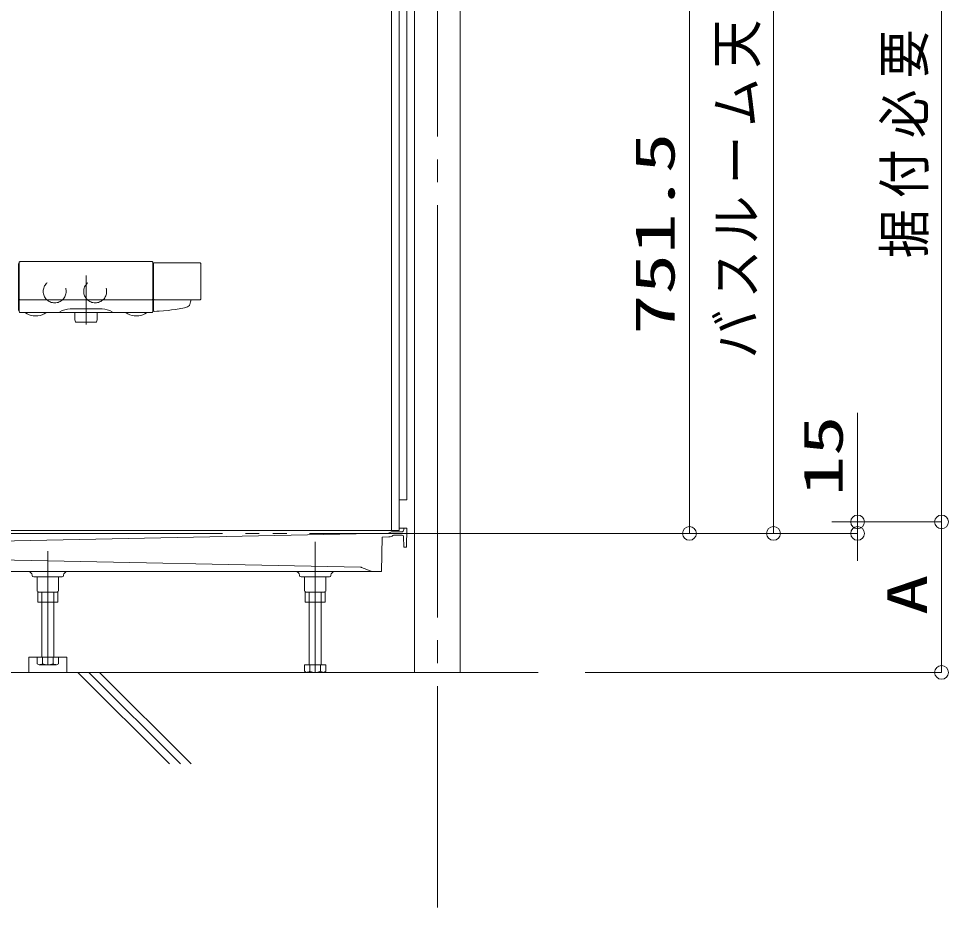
# Model space of a CAD drawing. Units: millimetres on the paper. Extents: x -305 to 305, y -152 to 152.
# Drawn here: x -210.7 to -170.12, y 7.26 to 46.07 of the extents above; entities that cross this region are included whole.
import ezdxf
from ezdxf.enums import TextEntityAlignment as Align

# ---------------------------------------------------------------- set-up
doc = ezdxf.new("R2010")
doc.units = ezdxf.units.MM
for name, pattern in [('DASHED2', [3, 2, -1]), ('LONG_CHAIN', [21, 18, -1, 1, -1]), ('LONG_DOUBLE_CHAIN', [21.8, 18, -1, 0.6, -0.6, 0.6, -1])]:
    doc.linetypes.add(name, pattern=pattern)
doc.layers.add('0-0_0', color=7, linetype='Continuous', lineweight=9)
doc.layers.add('0-1_VIEW0001', color=7, linetype='Continuous', lineweight=9)
doc.styles.add('ＭＳ ゴシック', font='')
doc.styles.get('ＭＳ ゴシック').set_extended_font_data('MS Gothic')

# ---------------------------------------------------------------- blocks, each defined once
blk = doc.blocks.new('_ORIGIN')
at = {"layer": '0-0_0'}
blk.add_line((0, 0), (-1, 0), dxfattribs=at)
blk.add_circle((0, 0), 0.5, dxfattribs=at)

msp = doc.modelspace()

# ---------------------------------------------------------------- linework, layer by layer
at = {"layer": '0-1_VIEW0001'}
for p, q in [((-193.425, 100.925), (-193.425, 17.525)), ((-191.425, 100.925), (-191.425, 17.525)), ((-191.425, 100.925), (-191.425, 17.525)), ((-170.425, 24.691), (-170.425, 99.658)), ((-194.425, 23.725), (-194.425, 89.758)), ((-194.091, 23.725), (-194.091, 89.758)), ((-193.758, 25.058), (-193.758, 89.758)), ((-177.758, 24.191), (-177.758, 89.658)), ((-181.425, 24.191), (-181.425, 48.041)), ((-210.701, 33.318), (-210.701, 35.373)), ((-210.675, 33.275), (-210.675, 35.426)), ((-204.877, 35.458), (-210.639, 35.458)), ((-204.841, 33.275), (-204.841, 35.425)), ((-204.815, 35.343), (-204.815, 33.318)), ((-202.779, 35.407), (-204.78, 35.407)), ((-202.748, 33.82), (-202.748, 35.378)), ((-210.701, 34.085), (-210.701, 34.086)), ((-210.64, 33.791), (-204.876, 33.791)), ((-204.844, 34.016), (-204.844, 34.016)), ((-204.813, 33.827), (-204.813, 33.822)), ((-204.78, 33.791), (-202.783, 33.791)), ((-203.194, 33.696), (-203.226, 33.594)), ((-207.06, 33.396), (-208.456, 33.396)), ((-204.029, 33.349), (-204.18, 33.33)), ((-204.898, 33.241), (-210.641, 33.241)), ((-210.058, 33.095), (-209.858, 33.094)), ((-208.241, 33.241), (-208.241, 32.922)), ((-208.241, 32.917), (-208.212, 32.83)), ((-207.304, 32.83), (-207.276, 32.917)), ((-207.275, 32.922), (-207.275, 33.241)), ((-205.457, 33.095), (-205.659, 33.094)), ((-204.875, 33.241), (-204.898, 33.241)), ((-207.32, 32.819), (-208.196, 32.819)), ((-174.09, 24.691), (-174.09, 25.291)), ((-193.758, 25.058), (-194.091, 25.058)), ((-174.31, 24.091), (-170.425, 24.091)), ((-174.09, 23.591), (-174.09, 24.091)), ((-173.559, 24.091), (-170.425, 24.091)), ((-226.431, 23.725), (-194.091, 23.725)), ((-195.258, 23.591), (-216.591, 23.158)), ((-194.558, 23.605), (-195.258, 23.591)), ((-194.425, 23.658), (-193.993, 23.658)), ((-193.758, 23.825), (-194.091, 23.825)), ((-193.892, 23.792), (-193.893, 23.756)), ((-193.773, 22.991), (-193.758, 23.825)), ((-187.885, 23.591), (-177.758, 23.591)), ((-185.218, 23.591), (-174.09, 23.591)), ((-194.838, 23.43), (-194.865, 21.925)), ((-194.539, 23.436), (-194.838, 23.43)), ((-194.321, 23.521), (-193.967, 23.521)), ((-193.893, 22.991), (-193.901, 23.456)), ((-170.425, 18.125), (-170.425, 23.491)), ((-193.773, 22.991), (-193.893, 22.991)), ((-174.09, 22.991), (-174.09, 22.391)), ((-195.787, 22.119), (-215.187, 22.507)), ((-211.751, 21.925), (-207.942, 21.925)), ((-210.277, 21.925), (-210.356, 21.925)), ((-208.494, 21.925), (-208.573, 21.925)), ((-208.425, 21.925), (-199.425, 21.925)), ((-199.425, 21.925), (-196.721, 21.925)), ((-198.61, 21.925), (-198.689, 21.925)), ((-196.827, 21.925), (-196.906, 21.925)), ((-196.827, 21.925), (-195.196, 21.925)), ((-195.316, 21.947), (-195.731, 22.107)), ((-195.196, 21.925), (-194.985, 21.925)), ((-194.865, 21.925), (-194.985, 21.925)), ((-210.11, 21.761), (-210.11, 21.757)), ((-210.043, 21.691), (-208.806, 21.691)), ((-209.887, 21.691), (-209.887, 21.07)), ((-208.963, 21.691), (-208.963, 21.07)), ((-208.739, 21.761), (-208.739, 21.757)), ((-198.443, 21.761), (-198.443, 21.757)), ((-198.377, 21.691), (-197.139, 21.691)), ((-198.22, 21.691), (-198.22, 21.07)), ((-197.296, 21.691), (-197.296, 21.07)), ((-197.073, 21.761), (-197.073, 21.757)), ((-209.808, 21.025), (-209.887, 21.07)), ((-209.858, 21.025), (-208.991, 21.025)), ((-209.808, 21.025), (-209.041, 21.025)), ((-209.691, 21.025), (-209.691, 18.191)), ((-209.158, 21.025), (-209.158, 18.191)), ((-208.963, 21.07), (-209.041, 21.025)), ((-208.991, 21.025), (-208.991, 20.591)), ((-198.22, 21.07), (-198.141, 21.025)), ((-198.191, 21.025), (-197.325, 21.025)), ((-197.375, 21.025), (-198.141, 21.025)), ((-198.025, 21.025), (-198.025, 17.858)), ((-197.491, 21.025), (-197.491, 17.858)), ((-197.375, 21.025), (-197.296, 21.07)), ((-197.325, 21.025), (-197.325, 20.591)), ((-210.258, 18.191), (-210.258, 17.525)), ((-209.887, 18.191), (-209.887, 17.903)), ((-209.887, 18.191), (-208.963, 18.191)), ((-209.808, 17.858), (-209.887, 17.903)), ((-209.808, 17.858), (-209.041, 17.858)), ((-209.656, 18.191), (-209.656, 17.903)), ((-209.194, 18.191), (-209.194, 17.903)), ((-208.963, 17.903), (-209.041, 17.858)), ((-208.963, 18.191), (-208.963, 17.903)), ((-198.22, 17.858), (-198.22, 17.57)), ((-198.22, 17.858), (-197.296, 17.858)), ((-197.989, 17.858), (-197.989, 17.57)), ((-197.527, 17.858), (-197.527, 17.57)), ((-197.296, 17.858), (-197.296, 17.57)), ((-188.034, 17.525), (-253.091, 17.525)), ((-188.034, 17.525), (-253.091, 17.525)), ((-188.034, 17.525), (-253.091, 17.525)), ((-208.591, 17.525), (-210.258, 17.525)), ((-208.109, 17.525), (-204.109, 13.525)), ((-207.638, 17.525), (-203.638, 13.525)), ((-207.166, 17.525), (-203.166, 13.525)), ((-198.141, 17.525), (-198.22, 17.57)), ((-198.141, 17.525), (-197.375, 17.525)), ((-197.296, 17.57), (-197.375, 17.525)), ((-185.973, 17.525), (-170.425, 17.525))]:
    msp.add_line(p, q, dxfattribs=at)
at = {"layer": '0-1_VIEW0001', "linetype": 'LONG_CHAIN'}
for p, q in [((-192.425, 100.925), (-192.425, 7.261)), ((-207.758, 34.858), (-207.758, 32.712)), ((-197.758, 23.222), (-197.758, 17.525)), ((-209.425, 22.823), (-209.425, 17.858))]:
    msp.add_line(p, q, dxfattribs=at)
at = {"layer": '0-1_VIEW0001', "linetype": 'LONG_DOUBLE_CHAIN'}
msp.add_line((-285.2, 23.591), (-181.091, 23.591), dxfattribs=at)
at = {"layer": '0-1_VIEW0001'}
for points in [[(-204.18, 33.33), (-204.374, 33.31), (-204.568, 33.296), (-204.675, 33.289), (-204.78, 33.284)], [(-203.697, 33.4), (-203.868, 33.372), (-204.029, 33.349)], [(-203.373, 33.466), (-203.459, 33.447), (-203.697, 33.4)], [(-175.218, 24.091), (-174.09, 24.091), (-174.09, 28.862)], [(-209.858, 21.025), (-209.858, 20.591), (-208.991, 20.591)], [(-198.191, 21.025), (-198.191, 20.591), (-197.325, 20.591)], [(-210.258, 18.191), (-208.591, 18.191), (-208.591, 17.525)]]:
    msp.add_lwpolyline(points, dxfattribs=at)
at = {"layer": '0-1_VIEW0001', "color": 2, "linetype": 'DASHED2'}
for centre in [(-209.125, 34.158), (-207.358, 34.158)]:
    msp.add_circle(centre, 0.5, dxfattribs=at)
at = {"layer": '0-1_VIEW0001'}
for centre, radius, start, end in [((-210.641, 35.425), 0.0333, 86.3775, 177.4501), ((-204.875, 35.425), 0.0333, 358.8362, 93.6225), ((-202.849, 35.271), 1.967, 176.7512, 177.9123), ((-204.778, 35.371), 0.0367, 92.2143, 161.1222), ((-202.781, 35.374), 0.0333, 6.5613, 86.5123), ((-202.781, 35.374), 0.0333, 6.5613, 86.5123), ((-210.64, 33.825), 0.0331, 181, 270.0043), ((-204.876, 33.825), 0.0331, 270.0025, 359), ((-204.78, 33.825), 0.0333, 184.3972, 269.9355), ((-209.061, 35.263), 6.073, 345.0465, 345.9767), ((-202.781, 33.825), 0.0333, 266.6207, 351.9447), ((-210.641, 33.275), 0.0333, 180.1381, 270.0251), ((-208.421, 32.396), 1, 92.0206, 118.705), ((-207.096, 32.396), 1, 61.295, 87.9794), ((-204.875, 33.275), 0.0333, 270, 0), ((-204.781, 33.318), 0.0333, 179.9999, 272.3768), ((-203.415, 33.662), 0.2, 281.9429, 340.1402), ((-210.438, 33.175), 0.0667, 54.8593, 90), ((-209.954, 33.863), 0.775, 234.8593, 262.1141), ((-210.058, 33.112), 0.0167, 262.3801, 269.693), ((-209.858, 33.111), 0.0167, 269.6934, 277.1971), ((-209.954, 33.863), 0.775, 277.2765, 305.1407), ((-209.47, 33.175), 0.0667, 90, 125.1407), ((-208.225, 32.922), 0.0167, 180, 198.4349), ((-207.291, 32.922), 0.0167, 341.565, 0), ((-206.046, 33.175), 0.0667, 54.8593, 90), ((-205.562, 33.863), 0.775, 234.8593, 262.8043), ((-205.562, 33.863), 0.775, 277.809, 305.1407), ((-205.078, 33.175), 0.0667, 90, 125.1407), ((-208.196, 32.836), 0.0167, 198.4349, 270), ((-207.32, 32.836), 0.0167, 270, 341.565), ((-194.56, 23.705), 0.1, 271.1458, 312.5597), ((-194.425, 23.558), 0.1, 90, 132.5597), ((-193.993, 23.758), 0.1, 270, 359), ((-193.859, 23.791), 0.0333, 90, 179), ((-194.544, 23.702), 0.267, 271.1458, 312.0236), ((-194.321, 23.455), 0.0667, 90, 132.0236), ((-193.967, 23.455), 0.0667, 1, 90), ((-210.277, 21.758), 0.167, 1.1546, 90), ((-208.573, 21.758), 0.167, 90, 178.8454), ((-198.61, 21.758), 0.167, 1.1546, 90), ((-196.906, 21.758), 0.167, 90, 178.8454), ((-195.791, 21.952), 0.167, 68.8602, 88.8542), ((-195.196, 22.258), 0.333, 248.8602, 270), ((-210.043, 21.758), 0.0667, 181.1546, 270), ((-208.806, 21.758), 0.0667, 270, 358.8454), ((-198.377, 21.758), 0.0667, 181.1546, 270), ((-197.139, 21.758), 0.0667, 270, 358.8454), ((-209.814, 18.158), 0.3, 271.2052, 301.9385), ((-209.425, 18.469), 0.611, 247.7812, 292.2178), ((-209.035, 18.158), 0.3, 238.0615, 268.7948), ((-198.148, 17.825), 0.3, 271.2052, 301.9385), ((-197.758, 18.135), 0.611, 247.7812, 292.2178), ((-197.368, 17.825), 0.3, 238.0615, 268.7948)]:
    msp.add_arc(centre, radius, start, end, dxfattribs=at)

# ---------------------------------------------------------------- block references
at = {"layer": '0-1_VIEW0001', "xscale": 0.6, "yscale": 0.6}
for p, rotation in [((-174.09, 24.091), 270), ((-170.425, 24.091), 270), ((-170.425, 24.091), 90), ((-181.425, 23.591), 270), ((-177.758, 23.591), 270), ((-174.09, 23.591), 90), ((-170.425, 17.525), 270)]:
    msp.add_blockref('_ORIGIN', p, dxfattribs=dict(at, rotation=rotation))

# ---------------------------------------------------------------- texts
at = {"layer": '0-1_VIEW0001', "style": 'ＭＳ ゴシック'}
for s, width, p in [('天', 0.9, (-177.997, 43.9)), ('要', 0.9, (-170.664, 43.465)), ('ム', 0.9, (-177.997, 41.344)), ('必', 0.9, (-170.664, 40.847)), ('751.5', 1.5, (-181.553, 32.264)), ('ー', 0.9, (-177.997, 38.829)), ('付', 0.9, (-170.664, 38.23)), ('ル', 0.9, (-177.997, 36.212)), ('据', 0.9, (-170.664, 35.613)), ('ス', 0.9, (-177.997, 33.851)), ('バ', 0.9, (-177.997, 31.233)), ('15', 1.5, (-174.215, 25.211)), ('A', 1.5, (-170.544, 20.027))]:
    msp.add_text(s, height=1.73, rotation=90, dxfattribs=dict(at, width=width)).set_placement(p, align=Align.BOTTOM_LEFT)

doc.saveas('drawing.dxf')
